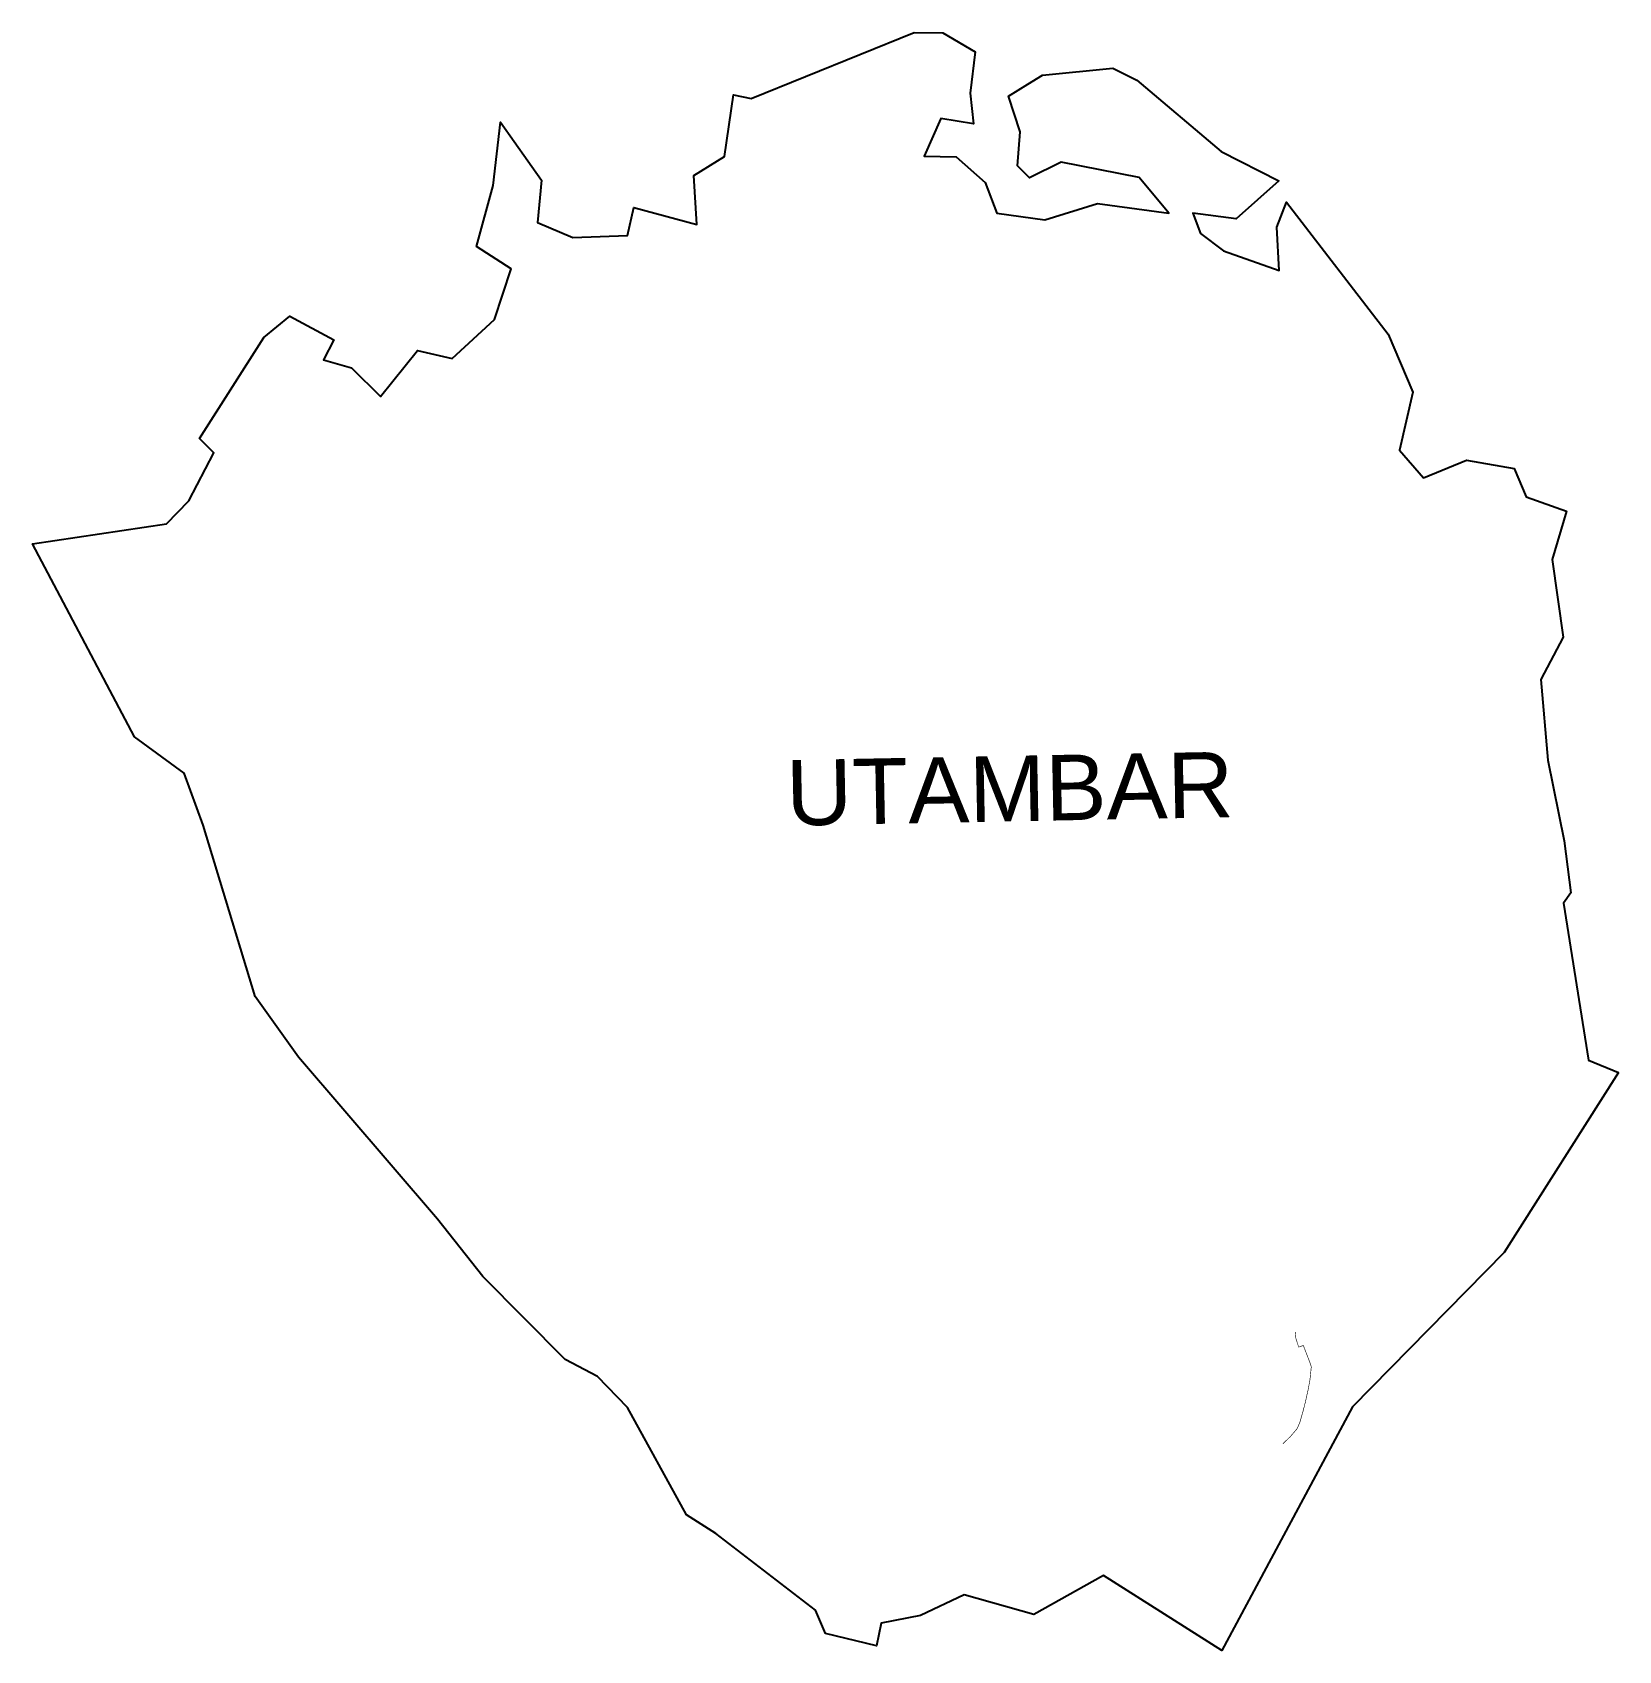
# Model space of a CAD drawing. Header units: metres. Extents: x 293549 to 296182, y 1979068 to 1981755.
import ezdxf

# ---------------------------------------------------------------- set-up
doc = ezdxf.new("R2010")
doc.units = ezdxf.units.M
for name, color, linetype in [('SEAWALL', 170, 'Continuous'), ('village', 3, 'Continuous'), ('VILLAGE NAME', 250, 'Continuous')]:
    doc.layers.add(name, color=color, linetype=linetype)
doc.styles.get("Standard").update_dxf_attribs({"font": 'simplex.shx'})

msp = doc.modelspace()

# ---------------------------------------------------------------- linework, layer by layer
at = {"layer": 'SEAWALL', "color": 30, "const_width": 1, "flags": 128}
msp.add_lwpolyline([(295624.9, 1979411.6), (295636.9, 1979423), (295647.8, 1979435.6), (295652.6, 1979445.6), (295657.9, 1979464.1), (295661.9, 1979479.5), (295667, 1979502.4), (295669.8, 1979517.8), (295672, 1979539), (295670, 1979545.5), (295658.8, 1979574.6), (295651.1, 1979571.9), (295646.4, 1979586.1), (295645.4, 1979596.8)], dxfattribs=at)
at = {"layer": 'village', "color": 3, "true_color": 0x00ff00}
msp.add_polyline3d([(296182.2, 1980028, 0), (295992.4, 1979729.2, 0), (295740.5, 1979472.9, 0), (295523.3, 1979067.9, 0), (295327, 1979192.8, 0), (295211.4, 1979127.7, 0), (295095.7, 1979160.5, 0), (295023, 1979126.3, 0), (294957.8, 1979113.7, 0), (294950.1, 1979075.9, 0), (294865.8, 1979096.2, 0), (294848.7, 1979134.9, 0), (294683.7, 1979262.3, 0), (294634.8, 1979293.2, 0), (294536.9, 1979471.5, 0), (294487.3, 1979522.9, 0), (294433.2, 1979551.4, 0), (294296.5, 1979689.4, 0), (294221.3, 1979784.5, 0), (293990.8, 1980053.3, 0), (293918.9, 1980153.8, 0), (293832.3, 1980438.4, 0), (293801.1, 1980524.7, 0), (293718.3, 1980585.4, 0), (293549, 1980905.6, 0), (293771.6, 1980939.1, 0), (293808.9, 1980976.9, 0), (293850.2, 1981056.8, 0), (293826.6, 1981080.5, 0), (293933.3, 1981248.4, 0), (293976.4, 1981283.7, 0), (294049.5, 1981244.3, 0), (294032.4, 1981211.1, 0), (294079, 1981198.1, 0), (294126.9, 1981150.5, 0), (294188.1, 1981226.8, 0), (294246, 1981213.5, 0), (294316.1, 1981278.3, 0), (294343.5, 1981362.3, 0), (294286.5, 1981399.5, 0), (294314.1, 1981500.5, 0), (294326, 1981605.6, 0), (294394, 1981509.4, 0), (294387.7, 1981439.2, 0), (294445.9, 1981414.4, 0), (294537, 1981417.5, 0), (294547.2, 1981463.9, 0), (294652.2, 1981435.6, 0), (294646.8, 1981517.2, 0), (294697.8, 1981548.6, 0), (294712.8, 1981651.4, 0), (294742.4, 1981644.8, 0), (295012.9, 1981754.9, 0), (295060.1, 1981754.3, 0), (295114.2, 1981722.4, 0), (295105.5, 1981653.9, 0), (295111.1, 1981603, 0), (295057.3, 1981612, 0), (295029.3, 1981549.3, 0), (295082.5, 1981548.3, 0), (295130.7, 1981505.5, 0), (295149.9, 1981454.8, 0), (295229.7, 1981443.6, 0), (295317, 1981470.8, 0), (295435.5, 1981454.6, 0), (295386.5, 1981514.1, 0), (295257, 1981539.4, 0), (295204.3, 1981513.5, 0), (295184.5, 1981533.3, 0), (295188.5, 1981589.7, 0), (295169.1, 1981648.8, 0), (295201.7, 1981668.9, 0), (295225.6, 1981683.6, 0), (295342.7, 1981695.4, 0), (295382.5, 1981675.6, 0), (295522.6, 1981557.1, 0), (295617.9, 1981508.3, 0), (295547.3, 1981445.3, 0), (295475.5, 1981454.9, 0), (295488.3, 1981420.9, 0), (295526, 1981392, 0), (295618.9, 1981359.6, 0), (295615, 1981431.7, 0), (295631, 1981473.1, 0), (295799.8, 1981253.5, 0), (295840.7, 1981157.3, 0), (295818.4, 1981060.9, 0), (295858, 1981015.3, 0), (295929.6, 1981044.3, 0), (296008.6, 1981030.8, 0), (296028.8, 1980983.8, 0), (296095.7, 1980959.9, 0), (296071.6, 1980879.6, 0), (296089.9, 1980750.8, 0), (296052.9, 1980680.3, 0), (296064.6, 1980546.4, 0), (296091.9, 1980412.4, 0), (296102.6, 1980326.2, 0), (296090.7, 1980309.1, 0), (296132.2, 1980048.6, 0)], close=True, dxfattribs=at)

# ---------------------------------------------------------------- texts
at = {"layer": 'VILLAGE NAME', "insert": (294799.1, 1980546.4), "char_height": 108.748, "attachment_point": 1, "rotation": 1.1028}
msp.add_mtext_dynamic_manual_height_columns('{\\fArial|b0|i0|c0|p34;UTAMBAR}', width=1571.314, gutter_width=543.7, heights=[0], dxfattribs=at)

doc.saveas('drawing.dxf')
